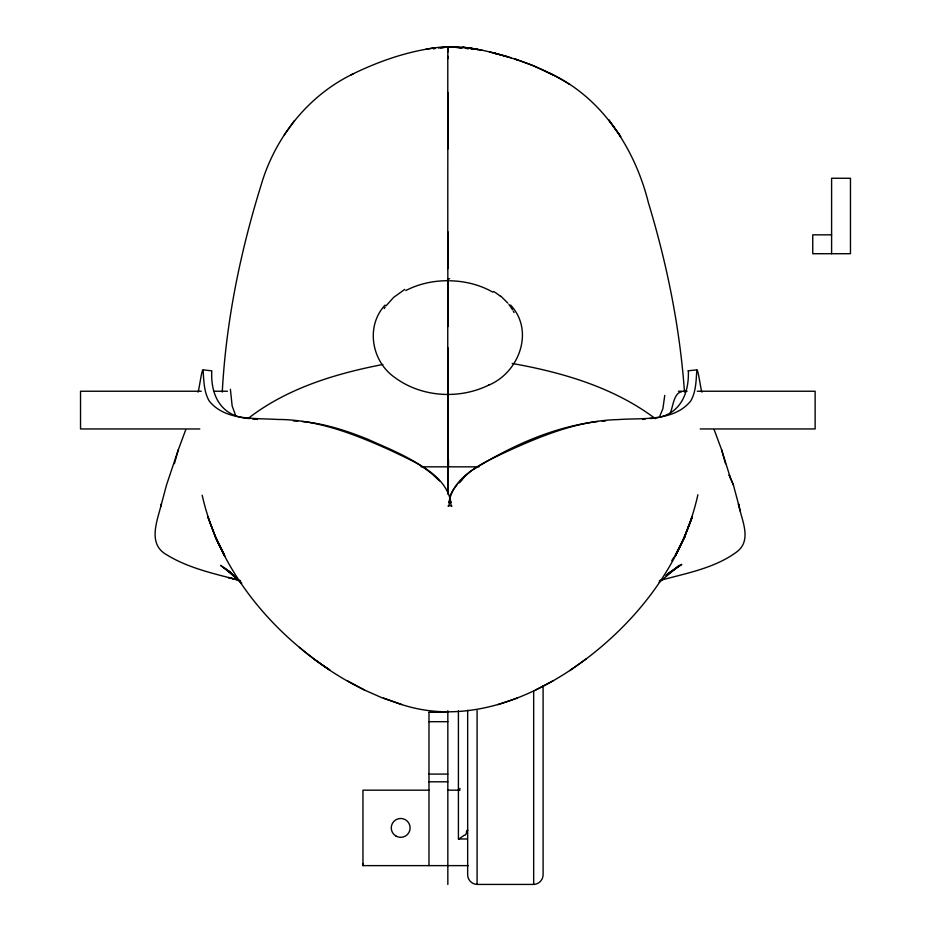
<?xml version="1.0" encoding="UTF-8"?>
<svg xmlns="http://www.w3.org/2000/svg" width="931" height="931" viewBox="0 0 931 931"><rect width="100%" height="100%" fill="white"/><g stroke="black" fill="none" stroke-linecap="round" stroke-linejoin="round"><path stroke-width="1.4" d="M468.468 865.621L362.962 865.621L362.962 863.514M447.858 58.688L447.811 47.923M447.764 279.626L447.764 278.788L447.753 460.251M447.776 149.123L447.799 56.174M447.73 493.779L447.753 460.845M447.834 326.688L447.823 231.691M447.846 92.378L447.764 268.756M447.881 48.144L447.904 46.981L451.419 46.678L449.766 46.678L461.206 48.016M447.869 52.055L447.811 46.818L456.877 47.353M447.799 393.72L447.788 394.209M447.881 46.818C471.039 46.085 495.013 52.753 517.229 59.84M222.265 392.114C226 321.928 240.186 252.476 261.017 185.42C274.901 137.485 308.301 95.218 353.629 73.63M664.757 395.396L662.907 408.639L659.765 416.273M450.883 502.018C445.111 473.507 414.109 461.846 390.659 450.418C354.99 434.312 317.238 419.392 277.496 419.462C254.512 417.938 225.325 420.893 209.266 401.11C204.168 392.405 203.866 382.036 203.237 372.225C202.621 362.24 198.873 392.207 197.954 392.102M688.358 370.771C689.243 396.001 678.268 417.577 649.908 418.519M701.962 392.102C701.043 392.207 697.296 362.24 696.679 372.225C696.051 382.036 695.748 392.405 690.651 401.11C673.462 421.918 642.402 417.763 618.207 419.59C577.173 420.463 538.584 436.93 501.902 453.863C480.594 464.127 453.909 476.346 449.021 502.018M670.401 412.899C672.997 406.393 673.963 392.789 681.632 391.788M174.4 463.685L178.368 449.615L185.734 429.75M697.866 494.78C683.226 561.463 639.399 618.812 585.564 659.381C534.126 698.041 466.059 725.493 401.855 704.604L382.397 697.959L364.556 690.069L347.6 680.91M178.368 449.615L166.521 484.981L160.714 506.72L161.459 503.857C157.444 520.522 147.017 543.995 166.824 554.864C188.085 567.922 212.92 573.403 236.788 579.664L228.328 577.523L240.64 580.665M675.336 556.179L684.32 537.513L692.036 517.008M684.273 537.559L692.257 517.089L684.413 537.059L675.359 555.213L676.232 553.549M675.359 555.213L685.379 536.116M449.964 495.839L453.222 489.683L457.447 484.225M671.763 560.706L673.997 557.122M384.235 308.568L385.097 307.207M385.085 305.077C365.324 326.327 371.585 361.484 394.825 377.509C421.452 397.246 458.855 399.608 488.449 385.259L488.856 385.003M284.316 134.774L294.487 120.576M458.936 483.061L465.966 475.31L471.086 471.121M386.016 305.88L393.673 297.35L404.799 289.39M448.032 506.138L448.044 506.138A1.769 1.501 11.7 0 1 448.451 505.952L448.591 505.894A2.968 2.118 0.7 0 1 449.161 505.801L450.755 505.777A2.968 2.176 -1.5 0 1 451.349 505.87A1.769 1.49 -10 0 1 451.872 506.15L451.884 506.138M459.449 482.281L462.451 479.36M488.449 385.259C519.044 372.784 534.836 330.889 510.584 305.077M464.232 835.235L459.123 838.854M659.171 582.41L679.421 565.292L665.956 575.533L681.771 564.372L669.354 572.612M248.402 418.252C287.097 388.274 335.451 373.634 382.897 364.475M569.807 670.564L585.913 659.09M472.11 470.283C510.153 446.403 552.653 426.922 597.644 421.534M667.236 574.369L669.68 572.949L667.271 574.183M535.767 689.871L553.41 680.642M350.684 75.027C380.476 60.282 412.759 49.331 446.054 46.655M497.864 704.662L517.31 698.041M659.264 580.665C685.6 573.345 714.147 568.527 736.607 552.025C752.795 540.061 741.192 519.323 738.434 503.811L740.401 511.294M467.665 710.248L467.665 874.989C467.758 880.051 472.052 884.299 477.091 884.427L533.672 884.427C538.712 884.299 543.006 880.051 543.099 874.989L543.099 686.042M433.462 48.901L435.103 48.587M447.904 47.074L449.987 46.701L448.742 46.899M433.823 47.935L425.991 49.203M438.571 48.016L447.823 46.864M440.735 47.935L444.983 47.341M688.125 370.817L696.982 369.851M642.658 419.462L645.078 419.206M467.839 830.115L466.71 830.638L466.384 833.14A5.318 3.072 16.6 0 1 465.779 834.257M602.136 421.173L605.418 420.987M421.161 466.827L478.848 466.85M831.604 234.845L812.74 234.845L812.74 253.709L850.468 253.709L850.468 178.263L831.604 178.263L831.604 253.709M201.271 391.241L80.532 391.241L80.532 428.958L199.816 428.958M214.363 391.241L227.455 391.241M678.396 391.241L687.125 391.241M697.307 391.241L815.137 391.241L815.137 428.958L700.217 428.958M428.982 712.308L447.834 712.308M428.982 721.688L447.834 721.688M428.982 774.092L447.834 774.092M428.982 781.807L447.834 781.807M428.982 790.175L362.962 790.175L362.962 865.621M447.834 790.175L458.843 790.175M458.529 838.982L467.129 838.982M449.626 278.718L447.834 279.009M293.405 420.928L297.78 421.173M458.25 47.481L462.649 47.993M302.272 421.534C324.756 423.593 346.425 430.681 367.28 439.036C392.533 450.429 419.846 460.601 439.432 480.943M257.259 419.462L252.429 418.88M202.935 369.851L211.791 370.817C210.325 396.362 222.055 417.519 250.008 418.519M468.212 48.843L466.85 48.621M482.211 50.286L468.712 48.063L471.54 48.528M512.19 363.474C562.615 372.412 613.983 387.459 655.377 418.682M489.811 51.961L507.186 56.616M496.083 53.614L493.139 52.811L511.096 57.769M383.467 698.017L401.855 704.604M548.475 72.618C601.135 96.265 634.895 148.18 648.442 202.877C667.131 264.404 679.933 327.933 684.494 392.102M364.556 690.069L363.846 689.662C340.595 678.466 319.03 664.001 299.386 647.289M569.528 84.384C552.351 73.537 533.766 65.123 514.459 58.851L533.114 65.624L553.701 75.236M314.247 659.299L329.865 670.052C268.605 629.577 218.436 567.852 202.19 495.245M230.527 572.518L220.589 565.361L233.89 575.486L224.138 567.782L241.734 583.272L228.828 571.04L237.277 579.059M500.797 296.105L507.872 303.134M508.896 304.402L512.539 309.755M235.915 416.273L232.145 405.939L230.399 389.274M513.318 311.152L514.052 312.583M215.585 537.431L224.708 556.284L215.538 537.385L207.718 516.507L215.445 536.931L224.627 555.341M215.445 536.931L223.754 553.677M733.372 484.923L729.194 475.089L733.372 484.923L739.202 506.708M714.182 429.75L721.548 449.615L725.517 463.685M721.548 449.615L730.428 478.022M447.834 347.554L447.834 493.779M533.672 690.918L533.672 884.427M477.091 710.539L477.091 884.427M458.413 710.807L458.413 838.982M448.486 459.542L448.486 466.792M447.834 710.69L447.834 884.45M428.982 712.262L428.982 865.621M459.798 790.442A23.752 17.456 78.1 0 1 459.891 788.429M464.825 835.293A11.847 4.201 -8.7 0 1 465.512 834.828M405.846 290.53A74.015 55.976 1.1 0 1 447.788 280.72M449.603 280.79A72.909 55.08 1.2 0 1 492.895 292.206M493.639 291.484A68.475 55.697 -2.4 0 1 500.482 296.361M450.779 502.612A3.689 3.317 -89.1 0 1 450.825 502.007M451.454 505.731A5.353 4.178 -89 0 1 450.685 502.612M449.312 502.612A5.353 4.248 84.3 0 1 448.556 505.824M448.975 502.03A3.689 3.2 88.6 0 1 449.01 502.612M473.588 48.784L462.66 47.26L478.01 49.506L465.744 47.632L473.588 48.784M619.092 134.273L608.781 119.89L620.756 136.659L619.092 134.273M395.978 836.073A9.426 9.426 0 0 0 410.117 827.903A9.426 9.426 0 0 0 395.978 819.734A9.426 9.426 0 0 0 395.978 836.073M459.03 838.831A27.22 2.141 -40.3 0 0 459.158 838.784"/></g></svg>
